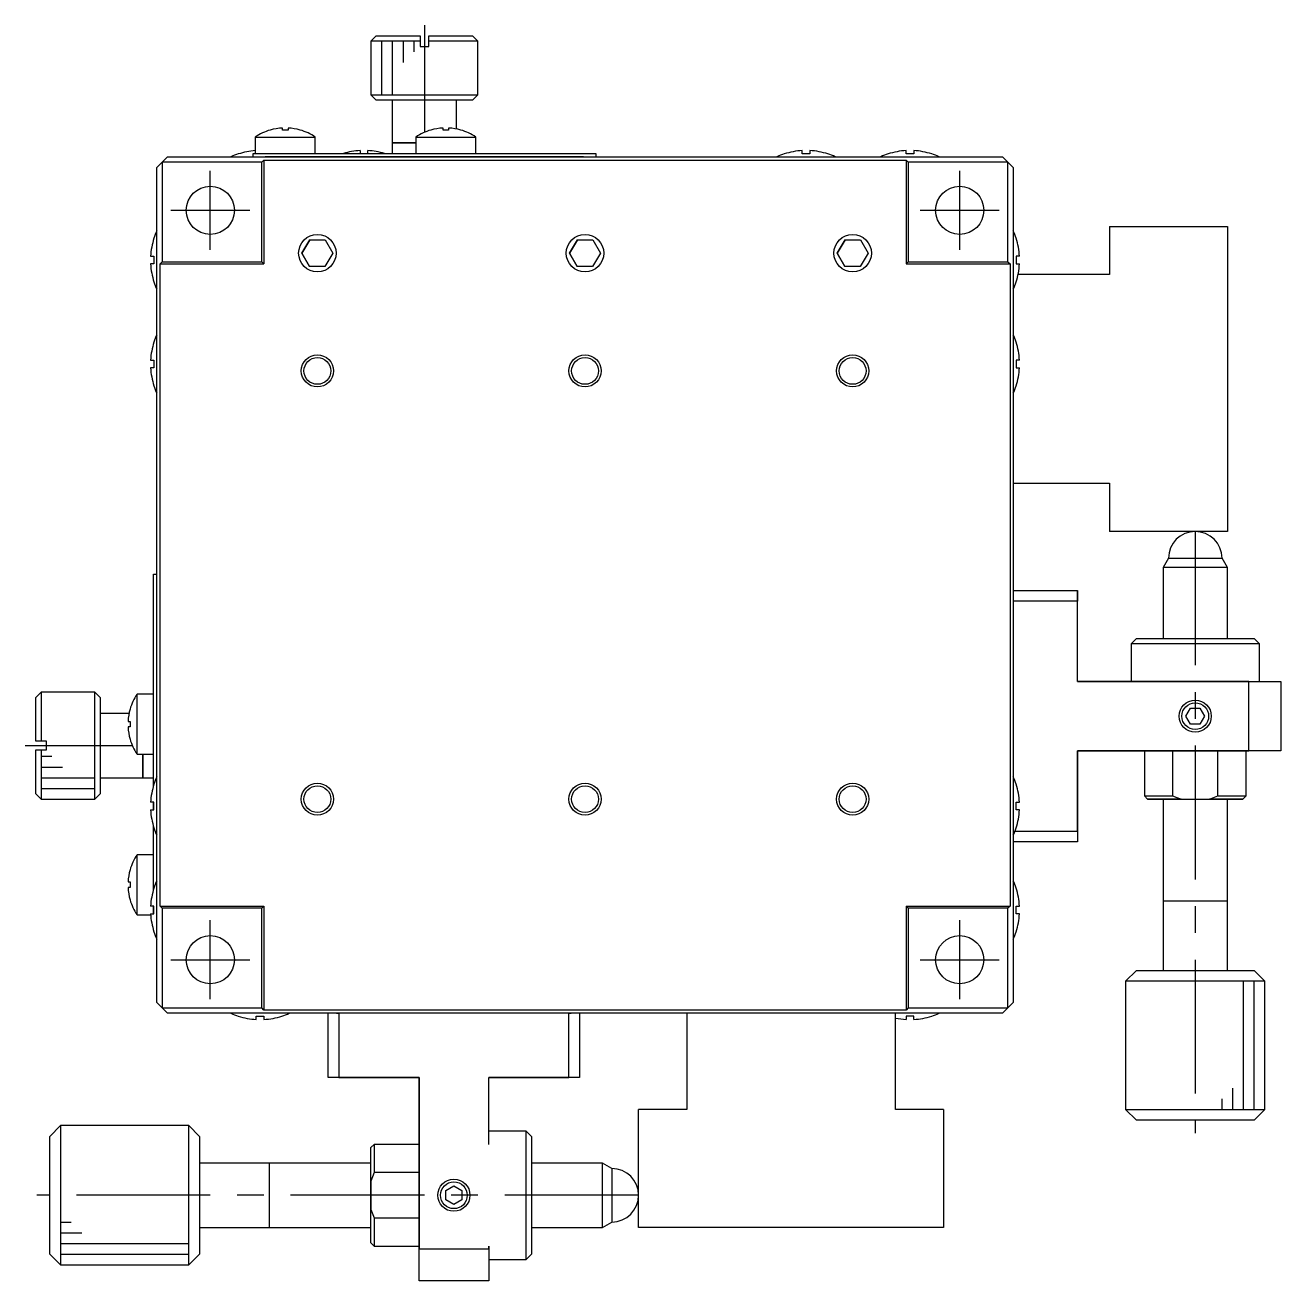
# Model space of a CAD drawing. Extents: x -121 to 391, y -8 to 276.
# Drawn here: x 273.3 to 390.6, y 97.7 to 215 of the extents above; entities that cross this region are included whole.
import ezdxf

# ---------------------------------------------------------------- set-up
doc = ezdxf.new("R2010")
doc.units = 0
doc.header["$LTSCALE"] = 10
doc.linetypes.add('CENTER', pattern=[2, 1.25, -0.25, 0.25, -0.25])
doc.layers.get('0').update_dxf_attribs({"linetype": 'CONTINUOUS'})
doc.layers.add('CENTER', color=1, linetype='CENTER')

msp = doc.modelspace()

# ---------------------------------------------------------------- linework, layer by layer
at = {"color": 7, "linetype": 'CONTINUOUS'}
for p, q in [((306.105094, 213.952959), (305.605094, 213.452959)), ((306.105094, 213.952959), (310.205094, 213.952959)), ((310.205094, 213.952959), (310.205094, 213.452959)), ((310.205094, 213.952959), (310.205094, 212.952959)), ((310.205094, 213.952959), (310.205094, 212.952959)), ((311.005094, 213.952959), (315.105094, 213.952959)), ((311.005094, 213.452959), (311.005094, 213.952959)), ((311.005094, 212.952959), (311.005094, 213.952959)), ((311.005094, 212.952959), (311.005094, 213.952959)), ((315.605094, 213.452959), (315.105094, 213.952959)), ((310.205094, 213.452959), (305.605094, 213.452959)), ((305.605094, 213.452959), (305.605094, 208.452959)), ((310.205094, 213.452959), (310.205094, 212.952959)), ((310.205094, 212.952959), (311.005094, 212.952959)), ((315.605094, 213.452959), (311.005094, 213.452959)), ((311.005094, 212.952959), (311.005094, 213.452959)), ((315.605094, 208.452959), (315.605094, 213.452959)), ((305.605094, 208.452959), (310.605094, 208.452959)), ((305.605094, 208.452959), (306.105094, 207.952959)), ((305.605094, 208.452959), (315.605094, 208.452959)), ((305.605094, 208.452959), (315.605094, 208.452959)), ((310.605094, 207.952959), (306.105094, 207.952959)), ((315.105094, 207.952959), (306.105094, 207.952959)), ((315.105094, 207.952959), (306.105094, 207.952959)), ((307.605094, 207.952959), (307.605094, 203.952959)), ((307.605094, 207.952959), (307.605094, 202.952959)), ((307.605094, 207.952959), (307.605094, 202.952959)), ((310.605094, 208.452959), (315.605094, 208.452959)), ((315.105094, 207.952959), (310.605094, 207.952959)), ((313.605094, 205.245035), (313.605094, 207.952959)), ((315.105094, 207.952959), (315.605094, 208.452959)), ((297.345094, 205.146164), (297.345094, 205.339421)), ((297.865094, 205.339421), (297.865094, 205.146164)), ((312.345094, 205.146164), (312.345094, 205.339421)), ((312.865094, 205.339421), (312.865094, 205.146164)), ((294.805094, 204.495423), (297.605094, 204.495423)), ((294.805094, 204.495423), (294.805094, 202.952959)), ((294.805094, 204.495423), (300.405094, 204.495423)), ((294.805094, 204.495423), (300.405094, 204.495423)), ((296.205955, 205.146164), (296.202946, 205.152333)), ((297.865094, 205.146164), (297.345094, 205.146164)), ((297.605094, 204.495423), (300.405094, 204.495423)), ((299.007242, 205.152333), (299.004233, 205.146164)), ((300.405094, 202.952959), (300.405094, 204.495423)), ((309.805094, 204.495423), (312.605094, 204.495423)), ((309.805094, 204.495423), (309.805094, 202.952959)), ((309.805094, 204.495423), (315.405094, 204.495423)), ((309.805094, 204.495423), (315.405094, 204.495423)), ((311.205955, 205.146164), (311.202946, 205.152333)), ((312.865094, 205.146164), (312.345094, 205.146164)), ((312.605094, 204.495423), (315.405094, 204.495423)), ((314.007242, 205.152333), (314.004233, 205.146164)), ((315.405094, 202.952959), (315.405094, 204.495423)), ((294.605094, 202.652959), (294.605094, 202.952959)), ((294.605094, 202.952959), (296.605094, 202.952959)), ((294.605094, 202.952959), (326.605094, 202.952959)), ((294.605094, 202.952959), (326.605094, 202.952959)), ((296.605094, 202.952959), (298.855094, 202.952959)), ((298.855094, 202.952959), (311.355094, 202.952959)), ((304.595094, 203.23299), (304.595094, 202.952959)), ((305.315094, 202.952959), (305.315094, 203.23299)), ((307.605094, 203.952959), (309.805094, 203.952959)), ((309.805094, 203.952959), (307.605094, 203.952959)), ((307.605094, 203.952959), (307.605094, 202.952959)), ((309.805094, 203.952959), (307.605094, 203.952959)), ((309.805094, 203.952959), (307.605094, 203.952959)), ((311.355094, 202.952959), (313.855094, 202.952959)), ((313.855094, 202.952959), (324.605094, 202.952959)), ((324.605094, 202.952959), (326.605094, 202.952959)), ((326.605094, 202.952959), (326.605094, 202.652959)), ((345.895094, 202.915542), (345.895094, 203.23299)), ((346.615094, 203.23299), (346.615094, 202.915542)), ((355.595094, 202.915542), (355.595094, 203.23299)), ((356.315094, 203.23299), (356.315094, 202.915542)), ((286.605094, 202.652959), (285.605094, 201.652959)), ((286.605094, 202.652959), (285.605094, 201.652959)), ((286.105094, 202.152959), (285.605094, 201.652959)), ((286.605094, 202.652959), (286.105094, 202.152959)), ((295.405094, 202.152959), (286.105094, 202.152959)), ((286.105094, 202.152959), (286.105094, 192.852959)), ((286.605094, 202.652959), (295.733314, 202.652959)), ((286.605094, 202.652959), (364.605094, 202.652959)), ((286.605094, 202.652959), (364.605094, 202.652959)), ((293.21525, 202.924591), (293.219663, 202.915542)), ((293.21525, 202.924591), (293.219663, 202.915542)), ((293.21525, 202.924591), (293.219663, 202.915542)), ((293.21525, 202.924591), (293.219663, 202.915542)), ((295.405094, 202.152959), (295.605094, 202.352959)), ((295.405094, 192.852959), (295.405094, 202.152959)), ((295.605094, 202.352959), (355.605094, 202.352959)), ((295.605094, 202.352959), (295.605094, 192.652959)), ((296.605094, 202.652959), (295.733314, 202.652959)), ((324.605094, 202.652959), (296.605094, 202.652959)), ((325.476874, 202.652959), (324.605094, 202.652959)), ((325.476874, 202.652959), (364.605094, 202.652959)), ((344.219663, 202.915542), (344.21525, 202.924591)), ((346.615094, 202.915542), (345.895094, 202.915542)), ((348.294938, 202.924591), (348.290524, 202.915542)), ((353.919663, 202.915542), (353.91525, 202.924591)), ((353.919663, 202.915542), (353.91525, 202.924591)), ((353.919663, 202.915542), (353.91525, 202.924591)), ((353.919663, 202.915542), (353.91525, 202.924591)), ((356.315094, 202.915542), (355.595094, 202.915542)), ((355.605094, 202.352959), (355.805094, 202.152959)), ((355.605094, 202.352959), (355.605094, 192.652959)), ((355.805094, 202.152959), (355.805094, 192.852959)), ((365.105094, 202.152959), (355.805094, 202.152959)), ((357.994938, 202.924591), (357.990524, 202.915542)), ((357.994938, 202.924591), (357.990524, 202.915542)), ((357.994938, 202.924591), (357.990524, 202.915542)), ((357.994938, 202.924591), (357.990524, 202.915542)), ((365.105094, 202.152959), (364.605094, 202.652959)), ((365.605094, 201.652959), (364.605094, 202.652959)), ((365.605094, 201.652959), (364.605094, 202.652959)), ((365.105094, 192.852959), (365.105094, 202.152959)), ((365.605094, 201.652959), (365.105094, 202.152959)), ((285.605094, 164.152954), (285.605094, 201.652959)), ((285.605094, 123.652959), (285.605094, 201.652959)), ((285.605094, 123.652959), (285.605094, 201.652959)), ((365.605094, 201.652959), (365.605094, 165.152954)), ((365.605094, 201.652959), (365.605094, 123.652959)), ((365.605094, 201.652959), (365.605094, 123.652959)), ((374.605094, 196.152959), (374.605094, 191.652959)), ((374.605094, 196.152959), (385.605094, 196.152959)), ((385.605094, 196.152959), (385.605094, 167.652959)), ((285.333462, 195.042804), (285.342511, 195.03839)), ((285.333462, 195.042804), (285.342511, 195.03839)), ((285.333462, 195.042804), (285.342511, 195.03839)), ((285.333462, 195.042804), (285.342511, 195.03839)), ((299.161777, 193.666032), (299.894756, 194.909444)), ((299.894756, 194.909444), (299.161777, 193.666032)), ((299.894756, 194.909444), (299.161777, 193.666032)), ((299.894756, 194.909444), (299.161777, 193.666032)), ((299.894756, 194.909444), (301.338073, 194.896372)), ((301.338073, 194.896372), (302.04841, 193.639887)), ((324.161777, 193.666032), (324.894756, 194.909444)), ((324.894756, 194.909444), (324.161777, 193.666032)), ((324.894756, 194.909444), (324.161777, 193.666032)), ((324.894756, 194.909444), (324.161777, 193.666032)), ((324.894756, 194.909444), (326.338073, 194.896372)), ((326.338073, 194.896372), (327.04841, 193.639887)), ((349.161777, 193.666032), (349.894756, 194.909444)), ((349.894756, 194.909444), (349.161777, 193.666032)), ((349.894756, 194.909444), (349.161777, 193.666032)), ((349.894756, 194.909444), (349.161777, 193.666032)), ((349.894756, 194.909444), (351.338073, 194.896372)), ((351.338073, 194.896372), (352.04841, 193.639887)), ((365.876725, 195.042804), (365.867676, 195.03839)), ((365.876725, 195.042804), (365.867676, 195.03839)), ((365.876725, 195.042804), (365.867676, 195.03839)), ((365.876725, 195.042804), (365.867676, 195.03839)), ((299.872115, 192.409547), (299.161777, 193.666032)), ((299.161777, 193.666032), (299.872115, 192.409547)), ((299.161777, 193.666032), (299.872115, 192.409547)), ((299.161777, 193.666032), (299.872115, 192.409547)), ((302.04841, 193.639887), (301.315431, 192.396475)), ((324.872115, 192.409547), (324.161777, 193.666032)), ((324.161777, 193.666032), (324.872115, 192.409547)), ((324.161777, 193.666032), (324.872115, 192.409547)), ((324.161777, 193.666032), (324.872115, 192.409547)), ((327.04841, 193.639887), (326.315431, 192.396475)), ((349.872115, 192.409547), (349.161777, 193.666032)), ((349.161777, 193.666032), (349.872115, 192.409547)), ((349.161777, 193.666032), (349.872115, 192.409547)), ((349.161777, 193.666032), (349.872115, 192.409547)), ((352.04841, 193.639887), (351.315431, 192.396475)), ((285.025063, 193.362959), (285.342511, 193.362959)), ((285.342511, 192.642959), (285.025063, 192.642959)), ((285.342511, 193.362959), (285.342511, 192.642959)), ((285.905094, 192.652959), (286.105094, 192.852959)), ((285.905094, 132.652959), (285.905094, 192.652959)), ((285.905094, 192.652959), (295.605094, 192.652959)), ((286.105094, 192.852959), (295.405094, 192.852959)), ((295.605094, 192.652959), (295.405094, 192.852959)), ((301.315431, 192.396475), (299.872115, 192.409547)), ((326.315431, 192.396475), (324.872115, 192.409547)), ((351.315431, 192.396475), (349.872115, 192.409547)), ((355.605094, 192.652959), (355.805094, 192.852959)), ((355.605094, 192.652959), (365.305094, 192.652959)), ((355.805094, 192.852959), (365.105094, 192.852959)), ((365.105094, 192.852959), (365.305094, 192.652959)), ((365.305094, 192.652959), (365.305094, 132.652959)), ((366.185125, 193.362959), (365.867676, 193.362959)), ((365.867676, 193.362959), (365.867676, 192.642959)), ((365.867676, 192.642959), (366.185125, 192.642959)), ((374.605094, 191.652959), (366.053157, 191.652959)), ((285.342511, 190.967529), (285.333462, 190.963115)), ((285.342511, 190.967529), (285.333462, 190.963115)), ((285.342511, 190.967529), (285.333462, 190.963115)), ((285.342511, 190.967529), (285.333462, 190.963115)), ((365.867676, 190.967529), (365.876725, 190.963115)), ((365.867676, 190.967529), (365.876725, 190.963115)), ((365.867676, 190.967529), (365.876725, 190.963115)), ((365.867676, 190.967529), (365.876725, 190.963115)), ((285.333462, 185.342804), (285.342511, 185.33839)), ((365.876725, 185.342804), (365.867676, 185.33839)), ((285.025063, 183.662959), (285.342511, 183.662959)), ((285.342511, 183.662959), (285.342511, 182.942959)), ((366.185125, 183.662959), (365.867676, 183.662959)), ((365.867676, 183.662959), (365.867676, 182.942959)), ((285.342511, 182.942959), (285.025063, 182.942959)), ((365.867676, 182.942959), (366.185125, 182.942959)), ((285.342511, 181.267529), (285.333462, 181.263115)), ((365.867676, 181.267529), (365.876725, 181.263115)), ((365.605094, 172.152959), (374.605094, 172.152959)), ((374.605094, 172.152959), (374.605094, 167.652959)), ((385.605094, 167.652959), (374.605094, 167.652959)), ((365.605094, 165.152954), (365.605094, 162.152959)), ((380.105094, 165.152959), (379.605094, 164.286934)), ((380.105094, 165.152959), (379.605094, 164.286934)), ((379.855094, 164.719947), (379.605094, 164.286934)), ((385.604971, 164.286934), (379.605094, 164.286934)), ((379.605094, 164.286934), (379.605094, 157.652979)), ((380.105094, 165.152959), (379.855094, 164.719947)), ((380.105094, 165.152959), (385.104991, 165.152959)), ((385.355094, 164.719947), (385.105094, 165.152959)), ((385.605094, 164.286934), (385.105094, 165.152959)), ((385.605094, 164.286934), (385.105094, 165.152959)), ((385.605094, 164.286934), (385.355094, 164.719947)), ((385.605094, 157.652979), (385.605094, 164.286934)), ((285.305094, 163.652959), (285.605094, 163.652959)), ((285.305094, 161.652959), (285.305094, 163.652959)), ((285.305094, 143.921396), (285.305094, 163.652959)), ((285.305094, 143.921396), (285.305094, 163.652959)), ((285.605094, 161.152965), (285.605094, 164.152954)), ((365.605094, 162.152959), (371.605094, 162.152959)), ((365.605094, 162.152959), (365.605094, 123.652959)), ((371.605094, 162.152959), (371.605094, 161.152959)), ((371.605094, 153.652959), (371.605094, 162.152959)), ((371.605094, 153.652959), (371.605094, 162.152959)), ((285.305094, 143.921396), (285.305094, 161.652959)), ((285.605094, 123.652959), (285.605094, 161.152965)), ((371.605094, 161.152959), (365.605094, 161.152959)), ((371.605094, 153.652959), (371.605094, 161.152959)), ((377.105094, 157.652959), (376.605094, 157.152959)), ((377.105094, 157.652959), (388.105094, 157.652959)), ((388.605094, 157.152959), (388.105094, 157.652959)), ((388.605094, 157.152959), (376.605094, 157.152959)), ((376.605094, 157.152959), (376.605094, 153.652959)), ((388.605094, 153.652959), (388.605094, 157.152959)), ((274.805094, 152.652959), (274.305094, 152.152959)), ((274.805094, 152.652959), (274.805094, 148.052959)), ((279.805094, 152.652959), (274.805094, 152.652959)), ((279.805094, 147.652959), (279.805094, 152.652959)), ((280.305094, 152.152959), (279.805094, 152.652959)), ((279.805094, 142.652959), (279.805094, 152.652959)), ((279.805094, 142.652959), (279.805094, 152.652959)), ((387.605094, 153.652959), (371.605094, 153.652959)), ((371.605094, 153.652959), (390.605094, 153.652959)), ((371.605094, 153.652959), (390.605094, 153.652959)), ((387.605094, 147.152959), (387.605094, 153.652959)), ((387.605094, 153.652959), (390.605094, 153.652959)), ((390.605094, 153.652959), (390.605094, 147.152959)), ((274.305094, 148.052959), (274.305094, 152.152959)), ((280.305094, 152.152959), (280.305094, 147.652959)), ((280.305094, 152.152959), (280.305094, 143.152959)), ((280.305094, 152.152959), (280.305094, 143.152959)), ((283.762631, 149.652959), (283.762631, 152.452959)), ((285.305094, 152.452959), (283.762631, 152.452959)), ((283.762631, 146.852959), (283.762631, 152.452959)), ((283.762631, 146.852959), (283.762631, 152.452959)), ((283.013019, 150.652959), (280.305094, 150.652959)), ((283.105721, 151.055107), (283.111889, 151.052099)), ((381.739068, 150.402959), (382.172081, 151.152959)), ((382.172081, 149.652959), (381.739068, 150.402959)), ((382.172081, 151.152959), (383.038107, 151.152959)), ((383.038107, 151.152959), (383.471119, 150.402959)), ((383.471119, 150.402959), (383.038107, 149.652959)), ((282.918632, 149.912959), (283.111889, 149.912959)), ((283.111889, 149.392959), (282.918632, 149.392959)), ((283.111889, 149.912959), (283.111889, 149.392959)), ((283.762631, 146.852959), (283.762631, 149.652959)), ((383.038107, 149.652959), (382.172081, 149.652959)), ((274.805094, 148.052959), (274.305094, 148.052959)), ((275.305094, 148.052959), (274.305094, 148.052959)), ((275.305094, 148.052959), (274.305094, 148.052959)), ((275.305094, 148.052959), (274.805094, 148.052959)), ((275.305094, 147.252959), (275.305094, 148.052959)), ((283.111889, 148.25382), (283.105721, 148.250812)), ((274.305094, 143.152959), (274.305094, 147.252959)), ((274.305094, 147.252959), (274.805094, 147.252959)), ((274.305094, 147.252959), (275.305094, 147.252959)), ((274.305094, 147.252959), (275.305094, 147.252959)), ((274.805094, 147.252959), (274.805094, 142.652959)), ((274.805094, 147.252959), (275.305094, 147.252959)), ((279.805094, 142.652959), (279.805094, 147.652959)), ((280.305094, 147.652959), (280.305094, 143.152959)), ((283.762631, 146.852959), (285.305094, 146.852959)), ((284.305094, 144.652959), (284.305094, 146.852959)), ((284.305094, 146.852959), (284.305094, 144.652959)), ((284.305094, 146.852959), (284.305094, 144.652959)), ((284.305094, 146.852959), (284.305094, 144.652959)), ((371.605094, 147.152959), (387.605094, 147.152959)), ((371.605094, 139.652959), (371.605094, 147.152959)), ((371.605094, 147.152959), (371.605094, 138.652959)), ((390.605094, 147.152959), (371.605094, 147.152959)), ((390.605094, 147.152959), (371.605094, 147.152959)), ((371.605094, 147.152959), (371.605094, 138.652959)), ((377.855094, 147.152959), (377.855094, 142.952959)), ((380.483774, 147.152959), (380.483774, 142.952959)), ((384.726414, 142.952959), (384.726414, 147.152959)), ((387.355094, 142.952959), (387.355094, 147.152959)), ((390.605094, 147.152959), (387.605094, 147.152959)), ((280.305094, 144.652959), (284.305094, 144.652959)), ((280.305094, 144.652959), (285.305094, 144.652959)), ((280.305094, 144.652959), (285.305094, 144.652959)), ((284.305094, 144.652959), (285.305094, 144.652959)), ((274.305094, 143.152959), (274.805094, 142.652959)), ((279.805094, 142.652959), (280.305094, 143.152959)), ((285.342511, 144.03839), (285.333462, 144.042804)), ((365.867676, 144.03839), (365.876725, 144.042804)), ((274.805094, 142.652959), (279.805094, 142.652959)), ((285.342511, 142.362959), (285.025063, 142.362959)), ((285.305094, 141.642959), (285.305094, 142.362959)), ((285.342511, 141.642959), (285.342511, 142.362959)), ((365.867676, 142.362959), (366.185125, 142.362959)), ((365.867676, 141.642959), (365.867676, 142.362959)), ((377.855094, 142.952959), (380.483774, 142.952959)), ((377.855094, 142.952959), (378.155094, 142.652959)), ((379.605094, 142.652959), (378.155094, 142.652959)), ((381.286003, 142.652959), (378.155094, 142.652959)), ((378.155094, 142.652959), (387.055094, 142.652959)), ((378.155094, 142.652959), (387.055094, 142.652959)), ((379.605094, 142.65294), (379.605094, 133.152959)), ((379.605094, 142.65294), (379.605094, 126.652959)), ((379.605094, 142.65294), (379.605094, 126.652959)), ((380.483774, 142.952959), (381.286003, 142.652959)), ((381.286003, 142.652959), (383.924184, 142.652959)), ((383.924184, 142.652959), (384.726414, 142.952959)), ((387.055094, 142.652959), (383.924184, 142.652959)), ((384.726414, 142.952959), (387.355094, 142.952959)), ((387.055094, 142.652959), (385.605094, 142.652959)), ((385.605094, 133.152959), (385.605094, 142.65294)), ((385.605094, 126.652959), (385.605094, 142.65294)), ((385.605094, 126.652959), (385.605094, 142.65294)), ((387.055094, 142.652959), (387.355094, 142.952959)), ((285.025063, 141.642959), (285.342511, 141.642959)), ((366.185125, 141.642959), (365.867676, 141.642959)), ((285.305094, 134.221396), (285.305094, 140.084523)), ((285.333462, 139.963115), (285.342511, 139.967529)), ((365.765416, 139.652959), (371.605094, 139.652959)), ((365.876725, 139.963115), (365.867676, 139.967529)), ((371.605094, 139.652959), (371.605094, 138.652959)), ((371.605094, 138.652959), (365.605094, 138.652959)), ((283.762631, 134.652959), (283.762631, 137.452959)), ((285.305094, 137.452959), (283.762631, 137.452959)), ((283.762631, 131.852959), (283.762631, 137.452959)), ((283.762631, 131.852959), (283.762631, 137.452959)), ((282.918632, 134.912959), (283.111889, 134.912959)), ((283.105721, 136.055107), (283.111889, 136.052099)), ((283.111889, 134.912959), (283.111889, 134.392959)), ((283.111889, 134.392959), (282.918632, 134.392959)), ((283.762631, 131.852959), (283.762631, 134.652959)), ((285.342511, 134.33839), (285.333462, 134.342804)), ((285.342511, 134.33839), (285.333462, 134.342804)), ((285.342511, 134.33839), (285.333462, 134.342804)), ((285.342511, 134.33839), (285.333462, 134.342804)), ((365.867676, 134.33839), (365.876725, 134.342804)), ((365.867676, 134.33839), (365.876725, 134.342804)), ((365.867676, 134.33839), (365.876725, 134.342804)), ((365.867676, 134.33839), (365.876725, 134.342804)), ((283.111889, 133.25382), (283.105721, 133.250812)), ((285.342511, 132.662959), (285.025063, 132.662959)), ((285.305094, 131.942959), (285.305094, 132.662959)), ((285.342511, 131.942959), (285.342511, 132.662959)), ((286.105094, 132.452959), (285.905094, 132.652959)), ((285.905094, 132.652959), (295.605094, 132.652959)), ((295.405094, 132.452959), (295.605094, 132.652959)), ((295.605094, 132.652959), (295.605094, 122.952959)), ((355.605094, 132.652959), (355.605094, 122.952959)), ((355.805094, 132.452959), (355.605094, 132.652959)), ((355.605094, 132.652959), (365.305094, 132.652959)), ((365.305094, 132.652959), (365.105094, 132.452959)), ((365.867676, 132.662959), (366.185125, 132.662959)), ((365.867676, 131.942959), (365.867676, 132.662959)), ((379.605089, 133.152959), (385.605099, 133.152959)), ((379.605094, 133.157959), (379.605094, 133.152959)), ((379.605094, 133.152959), (379.605094, 133.147959)), ((379.605094, 133.152959), (379.605094, 126.652959)), ((385.605094, 133.152959), (385.605094, 133.157959)), ((385.605094, 133.147959), (385.605094, 133.152959)), ((385.605094, 126.652959), (385.605094, 133.152959)), ((283.762631, 131.852959), (285.03069, 131.852959)), ((285.025063, 131.942959), (285.342511, 131.942959)), ((286.105094, 132.452959), (286.105094, 123.152959)), ((295.405094, 132.452959), (286.105094, 132.452959)), ((295.405094, 123.152959), (295.405094, 132.452959)), ((355.805094, 132.452959), (355.805094, 123.152959)), ((365.105094, 132.452959), (355.805094, 132.452959)), ((365.105094, 123.152959), (365.105094, 132.452959)), ((366.185125, 131.942959), (365.867676, 131.942959)), ((285.333462, 130.263115), (285.342511, 130.267529)), ((285.333462, 130.263115), (285.342511, 130.267529)), ((285.333462, 130.263115), (285.342511, 130.267529)), ((285.333462, 130.263115), (285.342511, 130.267529)), ((365.876725, 130.263115), (365.867676, 130.267529)), ((365.876725, 130.263115), (365.867676, 130.267529)), ((365.876725, 130.263115), (365.867676, 130.267529)), ((365.876725, 130.263115), (365.867676, 130.267529)), ((377.105094, 126.652959), (376.105094, 125.652959)), ((389.104827, 125.652959), (376.105094, 125.652959)), ((376.105094, 125.652959), (376.105094, 113.652959)), ((389.105094, 125.652959), (376.105094, 125.652959)), ((389.105094, 125.652959), (376.105094, 125.652959)), ((377.105094, 126.652959), (388.104868, 126.652959)), ((389.105094, 125.652959), (388.105094, 126.652959)), ((389.105094, 125.652959), (389.104827, 125.652959)), ((389.105094, 113.652959), (389.105094, 125.652959)), ((285.605094, 123.652959), (286.105094, 123.152959)), ((285.605094, 123.652959), (286.605094, 122.652959)), ((285.605094, 123.652959), (286.605094, 122.652959)), ((364.605094, 122.652959), (365.605094, 123.652959)), ((364.605094, 122.652959), (365.605094, 123.652959)), ((365.105094, 123.152959), (365.605094, 123.652959)), ((286.105094, 123.152959), (286.605094, 122.652959)), ((286.105094, 123.152959), (295.405094, 123.152959)), ((302.405094, 122.652959), (286.605094, 122.652959)), ((364.605094, 122.652959), (286.605094, 122.652959)), ((364.605094, 122.652959), (286.605094, 122.652959)), ((293.21525, 122.381328), (293.219663, 122.390377)), ((293.21525, 122.381328), (293.219663, 122.390377)), ((293.21525, 122.381328), (293.219663, 122.390377)), ((293.21525, 122.381328), (293.219663, 122.390377)), ((294.895094, 122.390377), (295.615094, 122.390377)), ((294.895094, 122.072929), (294.895094, 122.390377)), ((295.605094, 122.952959), (295.405094, 123.152959)), ((355.605094, 122.952959), (295.605094, 122.952959)), ((295.615094, 122.390377), (295.615094, 122.072929)), ((297.290524, 122.390377), (297.294938, 122.381328)), ((297.290524, 122.390377), (297.294938, 122.381328)), ((297.290524, 122.390377), (297.294938, 122.381328)), ((297.290524, 122.390377), (297.294938, 122.381328)), ((301.605094, 116.652959), (301.605094, 122.652959)), ((302.405094, 122.652959), (302.605094, 122.652959)), ((302.605094, 122.652959), (302.605094, 116.652959)), ((324.105094, 122.652959), (302.605094, 122.652959)), ((324.105094, 116.652959), (324.105094, 122.652959)), ((324.105094, 122.652959), (324.305094, 122.652959)), ((364.605094, 122.652959), (324.305094, 122.652959)), ((325.105094, 122.652959), (325.105094, 116.652959)), ((335.105094, 122.652959), (335.105094, 113.652959)), ((354.605094, 113.652959), (354.605094, 122.652959)), ((356.315094, 122.390377), (355.595094, 122.390377)), ((355.595094, 122.390377), (355.595094, 122.072929)), ((355.805094, 123.152959), (355.605094, 122.952959)), ((355.805094, 123.152959), (365.105094, 123.152959)), ((356.315094, 122.072929), (356.315094, 122.390377)), ((357.994938, 122.381328), (357.990524, 122.390377)), ((357.994938, 122.381328), (357.990524, 122.390377)), ((357.994938, 122.381328), (357.990524, 122.390377)), ((357.994938, 122.381328), (357.990524, 122.390377)), ((364.605094, 122.652959), (365.105094, 123.152959)), ((302.605094, 116.652959), (301.605094, 116.652959)), ((310.105094, 116.652959), (301.605094, 116.652959)), ((310.105094, 116.652959), (301.605094, 116.652959)), ((302.605094, 116.652959), (310.105094, 116.652959)), ((310.105094, 116.652959), (310.105094, 100.652959)), ((310.105094, 97.652959), (310.105094, 116.652959)), ((310.105094, 97.652959), (310.105094, 116.652959)), ((316.605094, 110.402959), (316.605094, 116.652959)), ((316.605094, 116.652959), (324.105094, 116.652959)), ((325.105094, 116.652959), (316.605094, 116.652959)), ((325.105094, 116.652959), (316.605094, 116.652959)), ((325.105094, 116.652959), (324.105094, 116.652959)), ((330.605094, 102.652959), (330.605094, 113.652959)), ((335.105094, 113.652959), (330.605094, 113.652959)), ((359.105094, 113.652959), (354.605094, 113.652959)), ((359.105094, 113.652959), (359.105094, 102.652959)), ((376.105094, 113.652959), (389.105094, 113.652959)), ((376.105094, 113.652959), (377.105094, 112.652959)), ((388.105094, 112.652959), (377.105094, 112.652959)), ((388.105094, 112.652959), (389.105094, 113.652959)), ((276.605094, 112.152959), (275.605094, 111.152959)), ((276.605094, 112.152959), (276.605094, 99.152959)), ((288.605094, 112.152959), (276.605094, 112.152959)), ((288.605094, 99.153226), (288.605094, 112.152959)), ((289.605094, 111.152959), (288.605094, 112.152959)), ((288.605094, 99.152959), (288.605094, 112.152959)), ((288.605094, 99.152959), (288.605094, 112.152959)), ((320.105094, 111.652959), (316.605094, 111.652959)), ((320.105094, 99.652959), (320.105094, 111.652959)), ((320.605094, 111.152959), (320.105094, 111.652959)), ((275.605094, 100.152959), (275.605094, 111.152959)), ((289.605094, 111.152959), (289.605094, 100.153185)), ((305.905094, 110.402959), (305.605094, 110.102959)), ((305.905094, 110.402959), (305.905094, 107.77428)), ((310.105094, 110.402959), (305.905094, 110.402959)), ((320.605094, 111.152959), (320.605094, 100.152959)), ((305.605094, 108.652959), (305.605094, 110.102959)), ((305.605094, 106.97205), (305.605094, 110.102959)), ((305.605094, 101.202959), (305.605094, 110.102959)), ((305.605094, 101.202959), (305.605094, 110.102959)), ((296.105094, 108.652959), (289.605094, 108.652959)), ((305.605075, 108.652959), (289.605094, 108.652959)), ((305.605075, 108.652959), (289.605094, 108.652959)), ((296.105094, 108.652959), (296.100094, 108.652959)), ((296.105094, 108.652964), (296.105094, 102.652954)), ((296.110094, 108.652959), (296.105094, 108.652959)), ((305.605075, 108.652959), (296.105094, 108.652959)), ((327.239069, 108.652959), (320.605113, 108.652959)), ((327.239069, 102.653083), (327.239069, 108.652959)), ((327.672081, 108.402959), (327.239069, 108.652959)), ((328.105094, 108.152959), (327.239069, 108.652959)), ((328.105094, 108.152959), (327.239069, 108.652959)), ((328.105094, 108.152959), (327.672081, 108.402959)), ((328.105094, 108.152959), (328.105094, 103.153062)), ((305.905094, 107.77428), (305.605094, 106.97205)), ((305.605094, 106.97205), (305.605094, 104.333869)), ((310.105094, 107.77428), (305.905094, 107.77428)), ((312.605094, 106.085972), (313.355094, 106.518985)), ((312.605094, 105.219947), (312.605094, 106.085972)), ((313.355094, 106.518985), (314.105094, 106.085972)), ((314.105094, 106.085972), (314.105094, 105.219947)), ((313.355094, 104.786934), (312.605094, 105.219947)), ((314.105094, 105.219947), (313.355094, 104.786934)), ((305.605094, 101.202959), (305.605094, 104.333869)), ((305.605094, 104.333869), (305.905094, 103.531639)), ((305.905094, 103.531639), (305.905094, 100.902959)), ((305.905094, 103.531639), (310.105094, 103.531639)), ((289.605094, 102.652959), (296.105094, 102.652959)), ((289.605094, 102.652959), (305.605075, 102.652959)), ((289.605094, 102.652959), (305.605075, 102.652959)), ((296.100094, 102.652959), (296.105094, 102.652959)), ((296.105094, 102.652959), (296.110094, 102.652959)), ((296.105094, 102.652959), (305.605075, 102.652959)), ((305.605094, 101.202959), (305.605094, 102.652959)), ((320.605113, 102.652959), (327.239069, 102.652959)), ((327.239069, 102.652959), (328.105094, 103.152959)), ((327.239069, 102.652959), (328.105094, 103.152959)), ((327.239069, 102.652959), (327.672081, 102.902959)), ((327.672081, 102.902959), (328.105094, 103.152959)), ((359.105094, 102.652959), (330.605094, 102.652959)), ((305.605094, 101.202959), (305.905094, 100.902959)), ((305.905094, 100.902959), (310.105094, 100.902959)), ((316.605094, 100.652959), (316.605094, 100.902959)), ((316.605094, 100.902959), (316.605094, 97.652959)), ((316.605094, 100.902959), (316.605094, 97.652959)), ((275.605094, 100.152959), (276.605094, 99.152959)), ((288.605094, 99.152959), (289.605094, 100.152959)), ((310.105094, 100.652959), (316.605094, 100.652959)), ((310.105094, 97.652959), (310.105094, 100.652959)), ((316.605094, 100.652959), (316.605094, 97.652959)), ((320.105094, 99.652959), (320.605094, 100.152959)), ((276.605094, 99.152959), (288.605094, 99.152959)), ((288.605094, 99.152959), (288.605094, 99.153226)), ((316.605094, 99.652959), (320.105094, 99.652959)), ((316.605094, 97.652959), (310.105094, 97.652959))]:
    msp.add_line(p, q, dxfattribs=at)
at = {"color": 3, "linetype": 'CONTINUOUS'}
for p, q in [((306.605094, 213.452959), (306.605094, 208.452959)), ((307.605094, 213.452959), (307.605094, 208.452959)), ((308.605094, 213.452959), (308.605094, 211.452959)), ((309.605094, 213.452959), (309.605094, 212.452959)), ((274.805094, 146.652959), (275.805094, 146.652959)), ((274.805094, 145.652959), (276.805094, 145.652959)), ((274.805094, 144.652959), (279.805094, 144.652959)), ((274.805094, 143.652959), (279.805094, 143.652959)), ((387.105094, 113.652959), (387.105094, 125.652959)), ((388.105094, 113.652959), (388.105094, 125.652959)), ((386.105094, 113.652959), (386.105094, 115.652959)), ((385.105094, 113.652959), (385.105094, 114.652959)), ((276.605094, 103.152959), (277.605094, 103.152959)), ((276.605094, 101.152959), (288.605094, 101.152959)), ((276.605094, 100.152959), (288.605094, 100.152959))]:
    msp.add_line(p, q, dxfattribs=at)
at = {"color": 9, "linetype": 'CONTINUOUS'}
msp.add_line((276.605094, 102.152959), (278.605094, 102.152959), dxfattribs=at)
msp.add_line((276.605094, 102.152959), (278.605094, 102.152959), dxfattribs=at)
msp.add_line((276.605094, 102.152959), (278.605094, 102.152959), dxfattribs=at)
msp.add_line((276.605094, 102.152959), (278.605094, 102.152959), dxfattribs=at)
at = {"color": 7, "linetype": 'CONTINUOUS'}
for centre, radius in [((290.605094, 197.652959), 2.25), ((360.605094, 197.652959), 2.25), ((300.605094, 193.652959), 1.75), ((325.605094, 193.652959), 1.75), ((350.605094, 193.652959), 1.75), ((300.605094, 182.652959), 1.25), ((325.605094, 182.652959), 1.25), ((350.605094, 182.652959), 1.25), ((382.605094, 150.402959), 1.25), ((300.605094, 142.652959), 1.25), ((325.605094, 142.652959), 1.25), ((350.605094, 142.652959), 1.25), ((290.605094, 127.652959), 2.25), ((360.605094, 127.652959), 2.25), ((313.355094, 105.652959), 1.25)]:
    msp.add_circle(centre, radius, dxfattribs=at)
at = {"color": 3, "linetype": 'CONTINUOUS'}
for centre in [(300.605094, 182.652959), (325.605094, 182.652959), (350.605094, 182.652959), (382.605094, 150.402959), (300.605094, 142.652959), (325.605094, 142.652959), (350.605094, 142.652959), (313.355094, 105.652959)]:
    msp.add_circle(centre, 1.5, dxfattribs=at)
at = {"color": 7, "linetype": 'CONTINUOUS'}
for centre, radius, start, end in [((297.605094, 200.352959), 4.993235, 92.984767, 106.272555), ((297.605094, 200.352959), 4.993235, 73.727445, 87.015233), ((312.605094, 200.352959), 4.993235, 92.984767, 106.272555), ((312.605094, 200.352959), 4.993235, 73.727445, 87.015233), ((297.605094, 200.352959), 5, 106.285843, 124.055798), ((297.605094, 200.352959), 5, 55.944202, 73.714157), ((312.605094, 200.352959), 5, 106.285843, 124.055798), ((312.605094, 200.352959), 5, 55.944202, 73.714157), ((295.255094, 196.752959), 6.490023, 93.975919, 108.277798), ((304.955094, 196.752959), 6.490023, 93.179815, 107.19339), ((304.955094, 196.752959), 6.490023, 72.80661, 86.820185), ((346.255094, 196.752959), 6.490023, 93.179815, 108.277798), ((346.255094, 196.752959), 6.490023, 71.722202, 86.820185), ((355.955094, 196.752959), 6.490023, 93.179815, 108.277798), ((355.955094, 196.752959), 6.490023, 71.722202, 86.820185), ((295.255094, 196.752959), 6.5, 108.289723, 114.811632), ((346.255094, 196.752959), 6.5, 108.289723, 114.811631), ((346.255094, 196.752959), 6.5, 65.188369, 71.710277), ((355.955094, 196.752959), 6.5, 108.289723, 114.811631), ((355.955094, 196.752959), 6.5, 65.188369, 71.710277), ((291.505094, 193.002959), 6.490023, 161.722202, 176.820185), ((291.505094, 193.002959), 6.5, 155.188368, 161.710277), ((359.705094, 193.002959), 6.5, 18.289723, 24.811632), ((359.705094, 193.002959), 6.490023, 3.179815, 18.277798), ((291.505094, 193.002959), 6.490023, 183.179815, 198.277798), ((359.705094, 193.002959), 6.490023, 341.722202, 356.820185), ((291.505094, 193.002959), 6.5, 198.289723, 204.811632), ((359.705094, 193.002959), 6.5, 335.188368, 341.710277), ((291.505094, 183.302959), 6.490023, 161.722202, 176.820185), ((291.505094, 183.302959), 6.5, 155.188368, 161.710277), ((359.705094, 183.302959), 6.5, 18.289723, 24.811632), ((359.705094, 183.302959), 6.490023, 3.179815, 18.277798), ((291.505094, 183.302959), 6.490023, 183.179815, 198.277798), ((359.705094, 183.302959), 6.490023, 341.722202, 356.820185), ((291.505094, 183.302959), 6.5, 198.289723, 204.811632), ((359.705094, 183.302959), 6.5, 335.188368, 341.710277), ((382.605094, 165.152959), 2.5, 90, 180), ((382.605094, 165.152959), 2.5, 0, 180), ((382.605094, 165.152959), 2.5, 0, 180), ((382.605094, 165.152959), 2.5, 0, 90), ((287.905094, 149.652959), 5, 145.944202, 163.714157), ((287.905094, 149.652959), 4.993235, 163.727445, 177.015233), ((287.905094, 149.652959), 4.993235, 182.984767, 196.272555), ((287.905094, 149.652959), 5, 196.285843, 214.055798), ((291.505094, 142.002959), 6.5, 155.188368, 161.710277), ((359.705094, 142.002959), 6.5, 18.289723, 24.811632), ((291.505094, 142.002959), 6.490023, 161.722202, 176.820185), ((359.705094, 142.002959), 6.490023, 3.179815, 18.277798), ((291.505094, 142.002959), 6.490023, 183.179815, 198.277798), ((359.705094, 142.002959), 6.490023, 341.722202, 356.820185), ((291.505094, 142.002959), 6.5, 198.289723, 204.811632), ((359.705094, 142.002959), 6.5, 335.188368, 341.710277), ((287.905094, 134.652959), 5, 145.944202, 163.714157), ((287.905094, 134.652959), 4.993235, 163.727445, 177.015233), ((291.505094, 132.302959), 6.5, 155.188368, 161.710277), ((359.705094, 132.302959), 6.5, 18.289723, 24.811632), ((287.905094, 134.652959), 4.993235, 182.984767, 196.272555), ((291.505094, 132.302959), 6.490023, 161.722202, 176.820185), ((359.705094, 132.302959), 6.490023, 3.179815, 18.277798), ((287.905094, 134.652959), 5, 196.285843, 214.055798), ((291.505094, 132.302959), 6.490023, 183.179815, 198.277798), ((359.705094, 132.302959), 6.490023, 341.722202, 356.820185), ((291.505094, 132.302959), 6.5, 198.289723, 204.811632), ((359.705094, 132.302959), 6.5, 335.188368, 341.710277), ((295.255094, 128.552959), 6.5, 245.188369, 251.710277), ((295.255094, 128.552959), 6.490023, 251.722202, 266.820185), ((295.255094, 128.552959), 6.490023, 273.179815, 288.277798), ((295.255094, 128.552959), 6.5, 288.289723, 294.811631), ((355.955094, 128.552959), 6.490023, 257.994149, 266.820185), ((355.955094, 128.552959), 6.490023, 273.179815, 288.277798), ((355.955094, 128.552959), 6.5, 288.289723, 294.811632), ((328.105094, 105.652959), 2.5, 0, 90), ((328.105094, 105.652959), 2.5, 270, 90), ((328.105094, 105.652959), 2.5, 270, 90), ((328.105094, 105.652959), 2.5, 270, 0)]:
    msp.add_arc(centre, radius, start, end, dxfattribs=at)
at = {"layer": 'CENTER', "color": 1, "linetype": 'CENTER'}
for p, q in [((310.605094, 214.952959), (310.605094, 204.935535)), ((290.605094, 193.952959), (290.605094, 201.352959)), ((360.605094, 193.952959), (360.605094, 201.352959)), ((286.905094, 197.652959), (294.305094, 197.652959)), ((356.905094, 197.652959), (364.305094, 197.652959)), ((382.605094, 167.652959), (382.605094, 111.452959)), ((273.305094, 147.652959), (283.379875, 147.652959)), ((290.605094, 123.952959), (290.605094, 131.352959)), ((360.605094, 123.952959), (360.605094, 131.352959)), ((286.905094, 127.652959), (294.305094, 127.652959)), ((356.905094, 127.652959), (364.305094, 127.652959)), ((330.605094, 105.652959), (274.405094, 105.652959))]:
    msp.add_line(p, q, dxfattribs=at)

doc.saveas('drawing.dxf')
